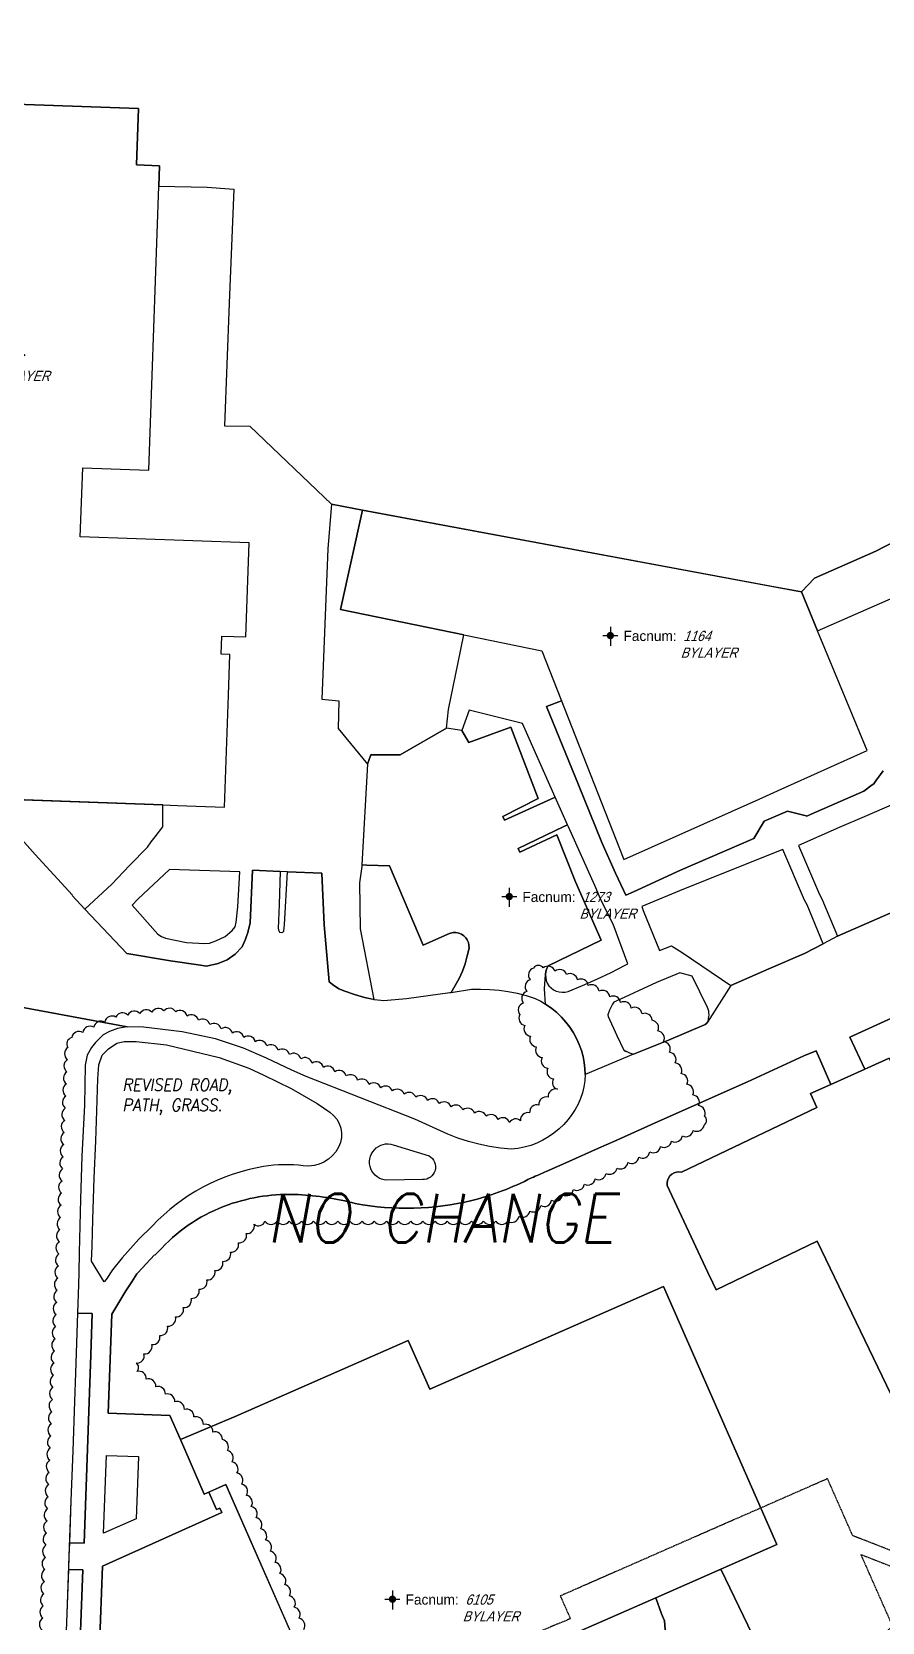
# Model space of a CAD drawing. Header units: inches. Extents: x 1273557 to 1282364, y 239587 to 246310.
# Drawn here: x 1276405 to 1276754, y 242141 to 242795 of the extents above; entities that cross this region are included whole.
import ezdxf
from ezdxf.enums import TextEntityAlignment as Align

# ---------------------------------------------------------------- set-up
doc = ezdxf.new("R2010")
doc.units = ezdxf.units.IN
doc.header["$MEASUREMENT"] = 0
doc.linetypes.add('DASHED2', pattern=[0.375, 0.25, -0.125])
doc.linetypes.add('HIDDEN', pattern=[0.375, 0.25, -0.125])
doc.layers.add('BLDG-DATA', color=159, linetype='DASHED2', lineweight=30)
for name, color, linetype in [('BLDG-UW', 231, 'Continuous'), ('BLDG-UW-UG', 159, 'HIDDEN'), ('GRASS', 3, 'Continuous'), ('PATH', 253, 'Continuous'), ('PATH-ISLAND', 252, 'Continuous'), ('PRKG-DATA', 255, 'Continuous'), ('PRKG-UW-UNLABEL', 130, 'Continuous'), ('REV-2013', 1, 'Continuous'), ('REV-ADJUDICATION-NOTES', 2, 'Continuous'), ('STREET-UW', 50, 'Continuous')]:
    doc.layers.add(name, color=color, linetype=linetype)
doc.styles.add('Revisions', font='simplex.shx', dxfattribs={"width": 0.9, "oblique": 10, "height": 25})
doc.styles.add('SS_LITE', font='FRABK.TTF', dxfattribs={"height": 16})

# ---------------------------------------------------------------- blocks, each defined once
blk = doc.blocks.new('*U1')
for p, q in [((-3.08, 0), (3.08, 0)), ((0, 3.55), (0, -4.2))]:
    blk.add_line(p, q)
at = {"const_width": 1.5}
blk.add_lwpolyline([(-0.75, 0, 1), (0.75, 0, 1)], format="xyb", close=True, dxfattribs=at)
at = {"layer": 'BLDG-DATA', "color": 1, "style": 'SS_LITE'}
blk.add_text('Facnum:', height=4.2, dxfattribs=at).set_placement((27.26, -2.25), align=Align.RIGHT)
at = {"layer": 'BLDG-DATA', "color": 7, "style": 'SS_LITE', "oblique": 20, "width": 0.9, "flags": 8}
for tag, p in [('FACNUM', (29.98, -2.25)), ('OBJECT', (28.84, -9.16))]:
    blk.add_attdef(tag, p, '', height=4.2, dxfattribs=at)
blk = doc.blocks.new('*U8')
for p, q in [((-3.08, 0), (3.08, 0)), ((0, 3.55), (0, -4.2))]:
    blk.add_line(p, q)
at = {"const_width": 1.5}
blk.add_lwpolyline([(-0.75, 0, 1), (0.75, 0, 1)], format="xyb", close=True, dxfattribs=at)
at = {"layer": 'PRKG-DATA', "color": 1, "style": 'SS_LITE'}
blk.add_text('Facnum:', height=4.2, dxfattribs=at).set_placement((27.26, -2.25), align=Align.RIGHT)
at = {"layer": 'PRKG-DATA', "color": 7, "style": 'SS_LITE', "oblique": 20, "width": 0.9, "flags": 8}
for tag, p in [('FACNUM', (29.98, -2.25)), ('OBJECT', (28.84, -9.16))]:
    blk.add_attdef(tag, p, '', height=4.2, dxfattribs=at)

msp = doc.modelspace()

# ---------------------------------------------------------------- linework, layer by layer
at = {"layer": 'BLDG-UW'}
for points in [[(1276385.61, 242479.81), (1276458.53, 242477.21), (1276464.49, 242477), (1276472.17, 242476.73), (1276483.81, 242476.32), (1276485.45, 242522.29), (1276486.04, 242539.12), (1276482.53, 242539.24), (1276482.79, 242546.67), (1276492.64, 242546.32), (1276494.02, 242585.04), (1276424.52, 242587.51), (1276425.53, 242615.94), (1276452.7, 242614.97), (1276456.86, 242731.79), (1276457.15, 242740.18), (1276447.66, 242740.51), (1276448.49, 242763.73), (1276366.71, 242766.64)], [(1276757.36, 242372.97), (1276748.63, 242369.05), (1276734.58, 242362.74), (1276725.05, 242358.46), (1276727.63, 242352.72), (1276671.92, 242326.07), (1276670.88, 242326.18), (1276669.84, 242326.07), (1276668.85, 242325.74), (1276667.94, 242325.2), (1276667.18, 242324.49), (1276666.58, 242323.63), (1276666.18, 242322.67), (1276665.99, 242321.64), (1276666.02, 242320.59), (1276682.81, 242284.74), (1276684.81, 242280.49), (1276686.15, 242277.63), (1276727.67, 242297.64), (1276804.51, 242138.22)]]:
    msp.add_lwpolyline(points, dxfattribs=at)
for points in [[(1276540.66, 242598.44), (1276540.66, 242598.44), (1276540.66, 242598.44), (1276540.66, 242598.44), (1276531.66, 242557.61), (1276614.47, 242540.56), (1276614.47, 242540.56), (1276648.25, 242454.67), (1276703.83, 242479.57), (1276712.89, 242483.63), (1276748.35, 242499.52), (1276727.89, 242548.79), (1276721.23, 242564.83), (1276721.23, 242564.83), (1276721.23, 242564.83), (1276710.58, 242566.82)], [(1276623.75, 242134.43), (1276661.39, 242150.97), (1276711.11, 242172.81), (1276664.44, 242279.08), (1276568.34, 242236.84), (1276559.5, 242256.86), (1276488.28, 242225.56), (1276465.72, 242216.05), (1276475.56, 242193.6), (1276484.44, 242197.53), (1276533.4, 242085.99), (1276549.54, 242093.18), (1276572.54, 242103.25), (1276577.74, 242091.08), (1276616.07, 242108.51), (1276623.42, 242091.75), (1276630.27, 242094.73), (1276625.71, 242105.02), (1276619.43, 242119.17), (1276628.72, 242123.26)]]:
    msp.add_lwpolyline(points, close=True, dxfattribs=at)
at = {"layer": 'BLDG-UW-UG'}
msp.add_lwpolyline([(1276758.87, 242139.1), (1276745.8, 242168.69), (1276799.92, 242147.73), (1276796.1, 242155.66), (1276742.37, 242176.47), (1276732, 242199.93), (1276622.04, 242151.68), (1276626.18, 242142.32), (1276611.84, 242136.36), (1276624.5, 242107.7), (1276638.83, 242113.66), (1276641.67, 242107.24), (1276647.29, 242094.52), (1276641.67, 242092.13), (1276636.82, 242089.9), (1276638.71, 242085.62), (1276628.16, 242080.96), (1276631.2, 242074.08), (1276631.2, 242074.08), (1276639.09, 242056.22)], close=True, dxfattribs=at)
at = {"layer": 'GRASS'}
for points in [[(1276580, 242535.84), (1276582.31, 242547.18), (1276531.66, 242557.61), (1276540.66, 242598.44), (1276527.95, 242600.87), (1276526.4, 242582.6), (1276523.96, 242520.67), (1276530.91, 242519.94), (1276530.63, 242508.58), (1276542.74, 242493.89), (1276544.07, 242497.77), (1276556.21, 242497.79), (1276575.23, 242508.72), (1276576.05, 242516.46)], [(1276606.49, 242510.74), (1276584.56, 242516.15), (1276581.57, 242507.75), (1276584.41, 242502.85), (1276601.66, 242509.2), (1276612.88, 242479.86), (1276598.36, 242472.37), (1276599.09, 242470.84), (1276618.19, 242479.55), (1276619.99, 242480.37)], [(1276799.54, 242475.56), (1276794.12, 242487.39), (1276792.11, 242491.73), (1276791.16, 242491.32), (1276747.09, 242472.32), (1276736.79, 242467.88), (1276720.06, 242460.54), (1276728.73, 242440.38), (1276729.61, 242438.53), (1276736.11, 242423.16), (1276776.34, 242440.7), (1276808.41, 242454.93)], [(1276453.73, 242461.95), (1276455.32, 242464.04), (1276458.49, 242468.2), (1276458.53, 242477.21), (1276386.17, 242479.79), (1276395.95, 242468), (1276405.9, 242456.79), (1276421.33, 242440.08), (1276421.13, 242439.9), (1276426.45, 242434.25), (1276437.51, 242444.53), (1276444.82, 242452.19), (1276452.14, 242459.86)], [(1276649.83, 242411.74), (1276643.84, 242428.17), (1276639.05, 242437.59), (1276636.23, 242444.03), (1276625.41, 242468.17), (1276625.03, 242469.03), (1276623.43, 242468.26), (1276604.68, 242459.19), (1276605.36, 242457.76), (1276620.6, 242464.89), (1276628.32, 242445.52), (1276638.81, 242421.52), (1276617.1, 242410.98), (1276616.5, 242409.89), (1276616.1, 242408.7), (1276615.92, 242407.34), (1276615.91, 242407.22), (1276616.22, 242404.99), (1276616.7, 242403.84), (1276617.37, 242402.79), (1276618.22, 242401.87), (1276619.22, 242401.12), (1276620.34, 242400.56), (1276621.54, 242400.21), (1276622.79, 242400.07), (1276624.04, 242400.16), (1276625.25, 242400.47), (1276625.25, 242400.47), (1276631.23, 242402.9), (1276637.13, 242405.5), (1276642.95, 242408.27), (1276642.95, 242408.27), (1276648.68, 242411.2)], [(1276723.61, 242436.06), (1276722.54, 242438.02), (1276713.57, 242458.8), (1276672.75, 242442.49), (1276655.56, 242435.35), (1276656.16, 242433.74), (1276662.85, 242417.29), (1276667.84, 242419.23), (1276672.14, 242416.49), (1276692.18, 242402.89), (1276707.81, 242409.68), (1276722.58, 242416.09), (1276730.14, 242420.06)], [(1276551.71, 242452.17), (1276542.39, 242452.41), (1276540.37, 242452.46), (1276540.33, 242451.79), (1276539.4, 242445.08), (1276539.68, 242426.18), (1276545.32, 242397.13), (1276545.58, 242397.07), (1276549.47, 242396.66), (1276550.98, 242396.79), (1276558.73, 242397.51), (1276567.65, 242398.7), (1276576.56, 242399.96), (1276577.1, 242400.04), (1276578.84, 242402.83), (1276580.38, 242405.73), (1276581.73, 242408.74), (1276582.86, 242411.85), (1276583.78, 242415.02), (1276584.48, 242418.25), (1276584.46, 242419.41), (1276584.22, 242420.54), (1276583.76, 242421.6), (1276583.11, 242422.55), (1276582.28, 242423.36), (1276581.32, 242423.99), (1276580.25, 242424.42), (1276579.11, 242424.63), (1276577.96, 242424.62), (1276576.82, 242424.39), (1276575.76, 242423.94), (1276565.6, 242419.48)], [(1276490.18, 242449.61), (1276490.18, 242449.62), (1276461.22, 242450.6), (1276448.26, 242438.45), (1276445.91, 242435.96), (1276456.41, 242424), (1276457.93, 242422.98), (1276459.54, 242422.3), (1276468.26, 242420.58), (1276475.73, 242420.13), (1276477.68, 242420.27), (1276480.33, 242421.23), (1276484.14, 242423.08), (1276487.04, 242425.45), (1276488.21, 242427.07), (1276488.71, 242428.88), (1276489.31, 242435.22)], [(1276509.8, 242449.68), (1276506.81, 242449.8), (1276506.35, 242436.17), (1276506.01, 242426.29), (1276506.25, 242425.42), (1276506.53, 242424.84), (1276507.27, 242424.63), (1276507.88, 242424.82), (1276508.26, 242425.26), (1276508.5, 242428.03)], [(1276683.18, 242389.99), (1276683.24, 242390.74), (1276683.21, 242391.58), (1276683.1, 242392.29), (1276682.9, 242393.09), (1276682.6, 242393.83), (1276676.25, 242406.75), (1276671.18, 242408.1), (1276661.63, 242404.09), (1276645.04, 242396.47), (1276644.13, 242395.95), (1276643.49, 242395.25), (1276642.28, 242392.77), (1276641.62, 242390.82), (1276641.69, 242390.1), (1276645.29, 242382.35), (1276648.12, 242376.3), (1276648.9, 242375.92), (1276649.69, 242375.55), (1276650.49, 242375.22), (1276651.29, 242374.9), (1276652.11, 242374.61), (1276666.52, 242380.4), (1276681.39, 242386.63), (1276681.72, 242386.82), (1276682.23, 242387.21), (1276682.61, 242387.73), (1276682.91, 242388.32), (1276683.03, 242388.91), (1276683.05, 242389.37)], [(1276779.46, 242387.67), (1276779.03, 242388.65), (1276778.75, 242389.04), (1276778.75, 242389.04), (1276777.85, 242390.3), (1276776.47, 242392.23), (1276774.2, 242393.1), (1276772.76, 242393.65), (1276769.88, 242394.75), (1276767.98, 242393.88), (1276741.18, 242381.6), (1276747.36, 242368.48), (1276748.63, 242369.05), (1276757.36, 242372.97), (1276760.28, 242366.46), (1276775.74, 242373.91), (1276864.03, 242190.7), (1276866.7, 242191.99), (1276852.18, 242224.62), (1276826.79, 242280.24), (1276808.81, 242322.21), (1276795.45, 242351.41), (1276779.46, 242387.67)], [(1276423.42, 242268.05), (1276422.57, 242243.52), (1276422.12, 242231.68), (1276421.4, 242211.42), (1276420.62, 242190.77), (1276420.02, 242173.6), (1276426.06, 242173.42), (1276428.82, 242250.88), (1276429.45, 242267.87)], [(1276435.31, 242209.48), (1276448.46, 242209.02), (1276447.51, 242183.41), (1276434.11, 242177.51)], [(1276480.57, 242187.2), (1276481.95, 242187.81), (1276482.75, 242185.99), (1276433.6, 242163.88), (1276431.95, 242120.05), (1276453.42, 242119.36), (1276453.69, 242125.95), (1276510.58, 242124.13), (1276510.48, 242117.67), (1276519.62, 242117.38), (1276484.44, 242197.53), (1276477.38, 242194.41)], [(1276417.85, 242115.52), (1276423.82, 242115.35), (1276425.58, 242162.43), (1276419.63, 242162.57), (1276418.95, 242144.51), (1276418.34, 242126.18)], [(1276665.46, 242134.22), (1276664.95, 242141.5), (1276663.69, 242144.26), (1276661.39, 242150.97), (1276623.75, 242134.43), (1276628.72, 242123.26), (1276619.43, 242119.17), (1276625.71, 242105.02), (1276645.52, 242113.39)]]:
    msp.add_lwpolyline(points, close=True, dxfattribs=at)
msp.add_lwpolyline([(1276754.9, 242491.22), (1276753.83, 242489.73), (1276752.22, 242487.49), (1276751.07, 242485.9), (1276750.41, 242485.41), (1276750.41, 242485.41), (1276746.94, 242482.87), (1276725.31, 242473.36), (1276723.5, 242472.56), (1276723.24, 242472.63), (1276715.48, 242474.56), (1276705.98, 242470.45), (1276701.66, 242463.31), (1276671.55, 242450.29), (1276652.22, 242441.43), (1276649.05, 242439.98), (1276648.03, 242442.12), (1276648.03, 242442.12), (1276644.71, 242449.13), (1276639.19, 242461.66), (1276629.47, 242485.49), (1276616.32, 242517.63), (1276622.53, 242520.06), (1276648.25, 242454.67), (1276703.83, 242479.57), (1276712.89, 242483.63), (1276748.35, 242499.52), (1276727.89, 242548.79), (1276759.2, 242562.58)], dxfattribs=at)
for points in [[(1276429.19, 242289.43), (1276429.46, 242295.68), (1276429.75, 242306.54), (1276430.2, 242323.56), (1276430.93, 242338.89), (1276431.34, 242351.26), (1276431.73, 242364.41), (1276432.21, 242370.29), (1276433.55, 242374.2), (1276436.1, 242376.85), (1276439.62, 242379.16), (1276442.51, 242379.79), (1276447.52, 242379.85), (1276459.94, 242378.49), (1276481.61, 242373.29), (1276493.84, 242368.91), (1276500.02, 242366.01), (1276511.23, 242360.53), (1276522.03, 242354.31), (1276527.19, 242350.7, -0.373496), (1276530.8, 242336.38, -0.317172), (1276516.3, 242328.69, 0.073243), (1276499.93, 242328.36, 0.163456), (1276454.08, 242303.89), (1276448.55, 242298.46), (1276441.71, 242290.82), (1276437.77, 242285.87), (1276435.14, 242281.95), (1276434.33, 242280.93)], [(1276553.3, 242337.37), (1276568.03, 242332.72, -0.784187), (1276565.34, 242322.98), (1276550.57, 242322.73, -1.128064), (1276553.3, 242337.37, 0.22932)]]:
    msp.add_lwpolyline(points, format="xyb", close=True, dxfattribs=at)
msp.add_lwpolyline([(1276804.51, 242138.22), (1276727.67, 242297.64), (1276686.15, 242277.63), (1276684.81, 242280.49), (1276682.81, 242284.74), (1276666.02, 242320.59), (1276665.99, 242321.64), (1276666.18, 242322.67), (1276666.58, 242323.63), (1276667.18, 242324.49), (1276667.94, 242325.2), (1276668.85, 242325.74), (1276669.84, 242326.07), (1276670.88, 242326.18), (1276671.92, 242326.07), (1276727.63, 242352.72), (1276725.05, 242358.46), (1276733.37, 242362.2), (1276727.26, 242376.01), (1276722.25, 242374), (1276699.13, 242363.25), (1276662.38, 242346.89), (1276644.01, 242338.63), (1276637.75, 242335.95), (1276625.6, 242330.52), (1276616.27, 242326.35, -0.010699), (1276610.22, 242323.74, -0.05377), (1276585.65, 242314.37, -0.103518), (1276537.67, 242313.14, 0.052177), (1276514.17, 242316.82, 0.098035), (1276485.44, 242312.65, 0.11908), (1276458.01, 242294.81), (1276455.22, 242291.86), (1276455.06, 242292.02), (1276448.2, 242284.68), (1276448.2, 242284.68), (1276447.82, 242284.28), (1276445.78, 242280.98), (1276443.24, 242277.17), (1276437.49, 242267.63), (1276435.96, 242226.84), (1276461.4, 242225.89), (1276465.72, 242216.05), (1276488.28, 242225.56), (1276559.5, 242256.86), (1276568.34, 242236.84), (1276664.44, 242279.08), (1276711.11, 242172.81), (1276688.13, 242162.71), (1276719.65, 242097.32)], format="xyb", dxfattribs=at)
at = {"layer": 'PATH'}
for points in [[(1276366.71, 242766.64), (1276448.49, 242763.73), (1276447.66, 242740.51), (1276457.15, 242740.18), (1276456.86, 242731.79), (1276476.71, 242731.31), (1276487.65, 242730.49), (1276485.82, 242683.6), (1276483.85, 242633.22), (1276494.25, 242633.02), (1276527.95, 242600.87), (1276540.66, 242598.44), (1276721.23, 242564.83), (1276726.66, 242570.53), (1276751.9, 242581.56), (1276785.08, 242598.8), (1276808.47, 242623.06), (1276825.2, 242621.92), (1276842, 242700.16), (1276867.62, 242819.4)], [(1276785.08, 242598.8), (1276751.9, 242581.56), (1276726.66, 242570.53), (1276721.23, 242564.83), (1276721.23, 242564.83), (1276721.23, 242564.83), (1276727.89, 242548.79), (1276727.89, 242548.79), (1276759.2, 242562.58)], [(1276791.16, 242491.32), (1276747.09, 242472.32), (1276736.79, 242467.88), (1276720.06, 242460.54), (1276728.73, 242440.38), (1276729.61, 242438.53), (1276736.11, 242423.16), (1276730.14, 242420.06), (1276723.61, 242436.06), (1276722.54, 242438.02), (1276713.57, 242458.8), (1276672.75, 242442.49), (1276655.56, 242435.35), (1276656.16, 242433.74), (1276662.85, 242417.29), (1276667.84, 242419.23), (1276672.14, 242416.49), (1276692.18, 242402.89), (1276682.61, 242387.73), (1276682.91, 242388.32), (1276683.03, 242388.91), (1276683.05, 242389.37), (1276683.18, 242389.99), (1276683.24, 242390.74), (1276683.21, 242391.58), (1276683.1, 242392.29), (1276682.9, 242393.09), (1276682.6, 242393.83), (1276676.25, 242406.75), (1276671.18, 242408.1), (1276661.63, 242404.09), (1276645.04, 242396.47), (1276644.13, 242395.95), (1276643.49, 242395.25), (1276642.28, 242392.77), (1276641.62, 242390.82), (1276641.69, 242390.1), (1276645.29, 242382.35), (1276648.12, 242376.3), (1276649.69, 242375.55), (1276650.49, 242375.22), (1276651.29, 242374.9), (1276652.11, 242374.61), (1276632.25, 242366.19), (1276632.25, 242366.19), (1276632.2, 242368.7), (1276631.93, 242371.2), (1276631.46, 242373.66), (1276630.78, 242376.08), (1276630.78, 242376.08), (1276629.86, 242378.61), (1276628.75, 242381.06), (1276627.46, 242383.42), (1276625.99, 242385.68), (1276624.36, 242387.82), (1276622.57, 242389.83), (1276620.64, 242391.71), (1276618.57, 242393.42), (1276616.37, 242394.98), (1276615.94, 242395.24), (1276615.49, 242401.51), (1276615.91, 242407.22), (1276616.22, 242404.99), (1276616.7, 242403.84), (1276617.37, 242402.79), (1276618.22, 242401.87), (1276619.22, 242401.12), (1276620.34, 242400.56), (1276621.54, 242400.21), (1276622.79, 242400.07), (1276624.04, 242400.16), (1276625.25, 242400.47), (1276625.25, 242400.47), (1276631.23, 242402.9), (1276637.13, 242405.5), (1276642.95, 242408.27), (1276648.68, 242411.2), (1276648.68, 242411.2), (1276649.83, 242411.74), (1276643.84, 242428.17), (1276639.05, 242437.59), (1276636.23, 242444.03), (1276625.41, 242468.17), (1276625.03, 242469.03), (1276619.99, 242480.37), (1276619.99, 242480.37), (1276606.49, 242510.74), (1276584.56, 242516.15), (1276581.57, 242507.75), (1276575.23, 242508.72), (1276576.05, 242516.46), (1276580, 242535.84), (1276582.31, 242547.18), (1276614.47, 242540.56), (1276614.47, 242540.56), (1276622.53, 242520.06), (1276616.32, 242517.63), (1276629.47, 242485.49), (1276639.19, 242461.66), (1276644.71, 242449.13), (1276648.03, 242442.12), (1276648.03, 242442.12), (1276649.05, 242439.98), (1276652.22, 242441.43), (1276671.55, 242450.29), (1276701.66, 242463.31), (1276705.98, 242470.45), (1276715.48, 242474.56), (1276723.24, 242472.63), (1276723.5, 242472.56), (1276725.31, 242473.36), (1276746.94, 242482.87), (1276750.41, 242485.41), (1276750.41, 242485.41), (1276751.07, 242485.9), (1276752.22, 242487.49), (1276753.83, 242489.73), (1276754.9, 242491.22)], [(1276776.34, 242440.7), (1276736.11, 242423.16), (1276730.14, 242420.06), (1276722.58, 242416.09), (1276707.81, 242409.68), (1276692.18, 242402.89), (1276682.61, 242387.73), (1276682.23, 242387.21), (1276681.72, 242386.82), (1276681.39, 242386.63), (1276666.52, 242380.4), (1276652.11, 242374.61), (1276632.25, 242366.19), (1276632.08, 242363.69), (1276631.71, 242361.2), (1276631.12, 242358.76), (1276630.33, 242356.38), (1276629.34, 242354.07), (1276628.16, 242351.86), (1276626.79, 242349.75), (1276625.25, 242347.77), (1276625.25, 242347.77), (1276623.46, 242345.72), (1276621.52, 242343.83), (1276619.42, 242342.1), (1276617.19, 242340.55), (1276614.84, 242339.19), (1276612.39, 242338.02), (1276609.85, 242337.06), (1276607.23, 242336.31), (1276604.57, 242335.78), (1276601.87, 242335.46), (1276601.87, 242335.46), (1276597.4, 242335.92), (1276592.95, 242336.61), (1276588.55, 242337.54), (1276584.21, 242338.7), (1276579.94, 242340.09), (1276575.75, 242341.7), (1276562.13, 242347.9), (1276517.42, 242365.36), (1276511.51, 242368.03), (1276501.11, 242373.02), (1276491.69, 242377.02), (1276480.15, 242380.94), (1276466.45, 242383.77), (1276450.56, 242385.79), (1276443.77, 242385.85), (1276439.87, 242385.2), (1276436.58, 242383.95), (1276433.96, 242382.58), (1276430.79, 242379.45), (1276429.07, 242377.35), (1276427.33, 242374.27), (1276426.51, 242370.07), (1276426.3, 242353.7), (1276425.19, 242332.68), (1276424.59, 242315.02), (1276424.08, 242293), (1276423.95, 242284.61), (1276423.83, 242279.86), (1276423.83, 242279.86), (1276423.83, 242279.86), (1276423.42, 242268.05), (1276429.45, 242267.87), (1276428.82, 242250.88), (1276426.06, 242173.42), (1276420.02, 242173.6), (1276419.83, 242168.02), (1276419.63, 242162.57), (1276425.58, 242162.43), (1276423.82, 242115.35)], [(1276719.65, 242097.32), (1276688.13, 242162.71), (1276688.13, 242162.71), (1276661.39, 242150.97), (1276663.69, 242144.26), (1276664.95, 242141.5), (1276665.46, 242134.22)]]:
    msp.add_lwpolyline(points, dxfattribs=at)
msp.add_lwpolyline([(1276540.37, 242452.46), (1276540.33, 242451.78), (1276539.4, 242445.08), (1276539.68, 242426.18), (1276545.32, 242397.13), (1276541.43, 242397.98), (1276537.34, 242399.13), (1276533.32, 242400.51), (1276530.94, 242401.44), (1276529.13, 242402.77), (1276528.85, 242402.88), (1276526.87, 242404.43), (1276524.86, 242427.82), (1276523.89, 242449.09), (1276509.8, 242449.68), (1276506.81, 242449.8), (1276495.44, 242450.27), (1276494.38, 242428.6), (1276493.42, 242424.63), (1276492.56, 242421.94), (1276491.18, 242418.76), (1276488.24, 242415.82), (1276484.93, 242413.41), (1276481.32, 242411.95), (1276476.44, 242410.87), (1276473.97, 242411.19), (1276461.6, 242412.96), (1276443.66, 242415.98), (1276426.45, 242434.25), (1276437.51, 242444.53), (1276444.82, 242452.19), (1276452.14, 242459.86), (1276453.73, 242461.95), (1276455.32, 242464.04), (1276458.49, 242468.2), (1276458.53, 242477.21), (1276464.49, 242477), (1276472.17, 242476.73), (1276483.81, 242476.32), (1276485.45, 242522.29), (1276486.04, 242539.12), (1276482.53, 242539.24), (1276482.79, 242546.67), (1276492.64, 242546.32), (1276494.02, 242585.04), (1276424.52, 242587.51), (1276425.53, 242615.94), (1276452.7, 242614.97), (1276456.86, 242731.79), (1276476.71, 242731.31), (1276487.65, 242730.49), (1276485.82, 242683.59), (1276483.85, 242633.22), (1276494.25, 242633.02), (1276527.95, 242600.87), (1276527.95, 242600.87), (1276526.4, 242582.6), (1276523.96, 242520.67), (1276530.91, 242519.94), (1276530.63, 242508.58), (1276542.74, 242493.89)], close=True, dxfattribs=at)
msp.add_lwpolyline([(1276431.95, 242120.05), (1276433.6, 242163.88), (1276482.75, 242185.99), (1276481.95, 242187.81), (1276480.57, 242187.2), (1276477.38, 242194.41), (1276475.56, 242193.6), (1276465.72, 242216.05), (1276461.4, 242225.89), (1276435.96, 242226.84), (1276437.49, 242267.63), (1276443.24, 242277.17), (1276445.78, 242280.98), (1276447.82, 242284.28), (1276448.2, 242284.68), (1276448.2, 242284.68), (1276455.06, 242292.02), (1276455.22, 242291.86), (1276458.01, 242294.81, -0.11908), (1276485.44, 242312.65, -0.098035), (1276514.17, 242316.82, -0.052177), (1276537.67, 242313.14, 0.103518), (1276585.65, 242314.37, 0.05377), (1276610.22, 242323.74, 0.010699), (1276616.27, 242326.35), (1276625.6, 242330.52), (1276637.75, 242335.95), (1276644.01, 242338.63), (1276662.38, 242346.89), (1276699.13, 242363.25), (1276722.25, 242374), (1276727.26, 242376.01), (1276733.37, 242362.2), (1276734.58, 242362.74), (1276747.36, 242368.48), (1276741.18, 242381.6), (1276767.98, 242393.88)], format="xyb", dxfattribs=at)
at = {"layer": 'PATH-ISLAND'}
for points in [[(1276490.18, 242449.61), (1276490.18, 242449.62), (1276461.22, 242450.6), (1276448.26, 242438.45), (1276445.91, 242435.96), (1276456.41, 242424), (1276457.93, 242422.98), (1276459.54, 242422.3), (1276468.26, 242420.58), (1276475.73, 242420.13), (1276477.68, 242420.27), (1276480.33, 242421.23), (1276484.14, 242423.08), (1276487.04, 242425.45), (1276488.21, 242427.07), (1276488.71, 242428.88), (1276489.31, 242435.22)], [(1276435.31, 242209.48), (1276448.46, 242209.02), (1276447.51, 242183.41), (1276434.11, 242177.51)]]:
    msp.add_lwpolyline(points, close=True, dxfattribs=at)
for points in [[(1276429.19, 242289.43), (1276429.46, 242295.68), (1276429.75, 242306.54), (1276430.2, 242323.56), (1276430.93, 242338.89), (1276431.34, 242351.26), (1276431.73, 242364.41), (1276432.21, 242370.29), (1276433.55, 242374.2), (1276436.1, 242376.85), (1276439.62, 242379.16), (1276442.51, 242379.79), (1276447.52, 242379.85), (1276459.94, 242378.49), (1276481.61, 242373.29), (1276493.84, 242368.91), (1276500.02, 242366.01), (1276511.23, 242360.53), (1276522.03, 242354.31), (1276527.19, 242350.7, -0.373496), (1276530.8, 242336.38, -0.317172), (1276516.3, 242328.69, 0.073243), (1276499.93, 242328.36, 0.163456), (1276454.08, 242303.89), (1276448.55, 242298.46), (1276441.71, 242290.82), (1276437.77, 242285.87), (1276435.14, 242281.95), (1276434.33, 242280.93)], [(1276553.3, 242337.37), (1276568.03, 242332.72, -0.784187), (1276565.34, 242322.98), (1276550.57, 242322.73, -1.128064), (1276553.3, 242337.37, 0.22932)]]:
    msp.add_lwpolyline(points, format="xyb", close=True, dxfattribs=at)
at = {"layer": 'PRKG-UW-UNLABEL'}
msp.add_lwpolyline([(1276628.32, 242445.52), (1276620.6, 242464.89), (1276605.36, 242457.76), (1276604.68, 242459.19), (1276623.43, 242468.26), (1276625.03, 242469.03), (1276619.99, 242480.37), (1276618.19, 242479.55), (1276599.09, 242470.84), (1276598.36, 242472.37), (1276612.88, 242479.86), (1276601.66, 242509.2), (1276584.41, 242502.85), (1276581.57, 242507.75), (1276575.23, 242508.72), (1276556.21, 242497.79), (1276544.07, 242497.77), (1276542.74, 242493.89), (1276540.37, 242452.46), (1276542.39, 242452.41), (1276551.71, 242452.17), (1276565.6, 242419.48), (1276575.76, 242423.94), (1276576.82, 242424.39), (1276577.96, 242424.62), (1276579.11, 242424.63), (1276580.25, 242424.42), (1276581.32, 242423.99), (1276582.28, 242423.36), (1276583.11, 242422.55), (1276583.76, 242421.6), (1276584.22, 242420.54), (1276584.46, 242419.41), (1276584.48, 242418.25), (1276583.78, 242415.02), (1276582.86, 242411.85), (1276581.73, 242408.74), (1276580.38, 242405.73), (1276578.84, 242402.83), (1276577.1, 242400.04), (1276585.44, 242401.3), (1276589.24, 242401.4), (1276593.05, 242401.29), (1276596.84, 242400.97), (1276600.61, 242400.44), (1276604.35, 242399.69), (1276608.03, 242398.74), (1276611.66, 242397.58), (1276614.06, 242396.37), (1276615.94, 242395.24), (1276615.49, 242401.51), (1276615.92, 242407.33), (1276615.92, 242407.34), (1276616.1, 242408.7), (1276616.5, 242409.89), (1276617.1, 242410.98), (1276638.81, 242421.52)], close=True, dxfattribs=at)
at = {"layer": 'REV-2013'}
msp.add_lwpolyline([(1276516.5, 242137.91, 0.520567), (1276514.53, 242142.5, 0.520567), (1276512.57, 242147.1, 0.520567), (1276510.6, 242151.7, 0.520567), (1276508.64, 242156.3, 0.520567), (1276506.67, 242160.9, 0.520567), (1276504.71, 242165.49, 0.520567), (1276502.74, 242170.09, 0.520567), (1276500.78, 242174.69, 0.520567), (1276498.81, 242179.29, 0.520567), (1276496.85, 242183.88, 0.520567), (1276494.88, 242188.48, 0.520567), (1276492.92, 242193.08, 0.520567), (1276490.95, 242197.68, 0.520567), (1276488.99, 242202.27, 0.520567), (1276487.02, 242206.87, 0.520567), (1276485.06, 242211.47, 0.520567), (1276483, 242216, 0.520567), (1276479.09, 242219.11, 0.520567), (1276475.18, 242222.22, 0.520567), (1276471.26, 242225.33, 0.520567), (1276467.35, 242228.45, 0.520567), (1276463.43, 242231.56, 0.520567), (1276459.52, 242234.67, 0.520567), (1276455.6, 242237.78, 0.520567), (1276451.69, 242240.89, 0.520567), (1276447.78, 242244, 0.520567), (1276447.49, 242247.47, 0.520567), (1276450.73, 242251.28, 0.520567), (1276453.97, 242255.09, 0.520567), (1276457.21, 242258.9, 0.520567), (1276460.45, 242262.71, 0.520567), (1276463.69, 242266.51, 0.520567), (1276466.92, 242270.32, 0.520567), (1276470.16, 242274.13, 0.520567), (1276473.4, 242277.94, 0.520567), (1276476.64, 242281.75, 0.520567), (1276479.88, 242285.56, 0.520567), (1276483.12, 242289.37, 0.520567), (1276486.35, 242293.18, 0.520567), (1276489.59, 242296.99, 0.520567), (1276492.83, 242300.8, 0.520567), (1276496.07, 242304.61, 0.520567), (1276500.5, 242305.84, 0.520567), (1276505.5, 242305.84, 0.520567), (1276510.5, 242305.84, 0.520567), (1276515.5, 242305.84, 0.520567), (1276520.5, 242305.84, 0.520567), (1276525.5, 242305.84, 0.520567), (1276530.5, 242305.84, 0.520567), (1276535.5, 242305.84, 0.520567), (1276540.5, 242305.84, 0.520567), (1276545.5, 242305.84, 0.520567), (1276550.5, 242305.84, 0.520567), (1276555.5, 242305.84, 0.520567), (1276560.5, 242305.84, 0.520567), (1276565.5, 242305.84, 0.520567), (1276570.5, 242305.84, 0.520567), (1276575.5, 242305.84, 0.520567), (1276580.5, 242305.84, 0.520567), (1276585.5, 242305.84, 0.520567), (1276590.5, 242305.84, 0.520567), (1276595.5, 242305.84, 0.520567), (1276600.5, 242305.84, 0.520567), (1276605.03, 242307.87, 0.520567), (1276609.51, 242310.08, 0.520567), (1276614, 242312.29, 0.520567), (1276618.48, 242314.5, 0.520567), (1276622.97, 242316.72, 0.520567), (1276627.45, 242318.93, 0.520567), (1276631.94, 242321.14, 0.520567), (1276636.42, 242323.35, 0.520567), (1276640.9, 242325.56, 0.520567), (1276645.39, 242327.77, 0.520567), (1276649.87, 242329.98, 0.520567), (1276654.36, 242332.19, 0.520567), (1276658.84, 242334.4, 0.520567), (1276663.33, 242336.62, 0.520567), (1276667.81, 242338.83, 0.520567), (1276672.3, 242341.04, 0.520567), (1276676.78, 242343.25, 0.520567), (1276681.26, 242345.46, 0.520567), (1276681.36, 242349.06, 0.520567), (1276678.96, 242353.45, 0.520567), (1276676.56, 242357.84, 0.520567), (1276674.16, 242362.22, 0.520567), (1276671.76, 242366.61, 0.520567), (1276669.37, 242371, 0.520567), (1276666.97, 242375.39, 0.520567), (1276664.57, 242379.77, 0.520567), (1276662.17, 242384.16, 0.520567), (1276659.78, 242388.55, 0.520567), (1276655.69, 242391.22, 0.520567), (1276651.26, 242393.55, 0.520567), (1276646.84, 242395.88, 0.520567), (1276642.42, 242398.21, 0.520567), (1276637.99, 242400.54, 0.520567), (1276633.57, 242402.87, 0.520567), (1276629.14, 242405.2, 0.520567), (1276624.66, 242407.37, 0.520567), (1276619.85, 242408.75, 0.520567), (1276615.05, 242410.14, 0.520567), (1276611.04, 242410.07, 0.520567), (1276609.63, 242405.27, 0.520567), (1276608.23, 242400.47, 0.520567), (1276606.82, 242395.67, 0.520567), (1276605.42, 242390.88, 0.520567), (1276607.42, 242386.44, 0.520567), (1276609.8, 242382.04, 0.520567), (1276612.17, 242377.63, 0.520567), (1276614.54, 242373.23, 0.520567), (1276616.92, 242368.83, 0.520567), (1276619.29, 242364.43, 0.520567), (1276620.83, 242360.19, 0.520567), (1276617.03, 242356.94, 0.520567), (1276613.22, 242353.7, 0.520567), (1276609.42, 242350.45, 0.520567), (1276605.61, 242347.21, 0.520567), (1276601.25, 242346.44, 0.520567), (1276596.42, 242347.75, 0.520567), (1276591.6, 242349.05, 0.520567), (1276586.77, 242350.35, 0.520567), (1276581.94, 242351.66, 0.520567), (1276577.12, 242352.96, 0.520567), (1276572.29, 242354.27, 0.520567), (1276567.46, 242355.57, 0.520567), (1276562.64, 242356.87, 0.520567), (1276557.81, 242358.18, 0.520567), (1276552.98, 242359.48, 0.520567), (1276548.15, 242360.79, 0.520567), (1276543.34, 242362.11, 0.520567), (1276538.66, 242363.88, 0.520567), (1276533.98, 242365.64, 0.520567), (1276529.3, 242367.4, 0.520567), (1276524.62, 242369.16, 0.520567), (1276519.94, 242370.93, 0.520567), (1276515.26, 242372.69, 0.520567), (1276510.58, 242374.45, 0.520567), (1276505.9, 242376.22, 0.520567), (1276501.22, 242377.98, 0.520567), (1276496.55, 242379.74, 0.520567), (1276491.87, 242381.5, 0.520567), (1276487.19, 242383.27, 0.520567), (1276482.51, 242385.03, 0.520567), (1276477.83, 242386.79, 0.520567), (1276473.15, 242388.55, 0.520567), (1276468.47, 242390.32, 0.520567), (1276463.79, 242392.08, 0.520567), (1276458.93, 242392.4, 0.520567), (1276453.97, 242391.85, 0.520567), (1276449, 242391.29, 0.520567), (1276444.03, 242390.73, 0.520567), (1276439.13, 242389.91, 0.520567), (1276434.6, 242387.8, 0.520567), (1276430.07, 242385.68, 0.520567), (1276425.54, 242383.57, 0.520567), (1276421, 242381.46, 0.520567), (1276419.46, 242377.35, 0.520567), (1276419.23, 242372.36, 0.520567), (1276419.01, 242367.36, 0.520567), (1276418.79, 242362.37, 0.520567), (1276418.57, 242357.37, 0.520567), (1276418.35, 242352.38, 0.520567), (1276418.13, 242347.38, 0.520567), (1276417.91, 242342.39, 0.520567), (1276417.69, 242337.39, 0.520567), (1276417.47, 242332.4, 0.520567), (1276417.25, 242327.4, 0.520567), (1276417.03, 242322.41, 0.520567), (1276416.81, 242317.41, 0.520567), (1276416.59, 242312.42, 0.520567), (1276416.37, 242307.42, 0.520567), (1276416.15, 242302.43, 0.520567), (1276415.93, 242297.43, 0.520567), (1276415.71, 242292.44, 0.520567), (1276415.49, 242287.44, 0.520567), (1276415.27, 242282.45, 0.520567), (1276415.04, 242277.45, 0.520567), (1276414.82, 242272.46, 0.520567), (1276414.6, 242267.46, 0.520567), (1276414.38, 242262.47, 0.520567), (1276414.16, 242257.47, 0.520567), (1276413.94, 242252.48, 0.520567), (1276413.72, 242247.48, 0.520567), (1276413.5, 242242.49, 0.520567), (1276413.28, 242237.49, 0.520567), (1276413.06, 242232.5, 0.520567), (1276412.84, 242227.5, 0.520567), (1276412.62, 242222.51, 0.520567), (1276412.4, 242217.51, 0.520567), (1276412.18, 242212.51, 0.520567), (1276411.96, 242207.52, 0.520567), (1276411.74, 242202.52, 0.520567), (1276411.52, 242197.53, 0.520567), (1276411.3, 242192.53, 0.520567), (1276411.08, 242187.54, 0.520567), (1276410.85, 242182.54, 0.520567), (1276410.63, 242177.55, 0.520567), (1276410.41, 242172.55, 0.520567), (1276410.19, 242167.56, 0.520567), (1276409.97, 242162.56, 0.520567), (1276409.75, 242157.57, 0.520567), (1276409.53, 242152.57, 0.520567), (1276409.31, 242147.58, 0.520567), (1276409.09, 242142.58, 0.520567), (1276408.87, 242137.59, 0.520567)], format="xyb", dxfattribs=at)
at = {"layer": 'STREET-UW'}
for points in [[(1276395.95, 242468), (1276405.9, 242456.79), (1276421.33, 242440.08), (1276421.13, 242439.9), (1276426.45, 242434.25), (1276443.66, 242415.98), (1276461.6, 242412.96), (1276473.97, 242411.19), (1276476.44, 242410.87), (1276473.97, 242411.19), (1276476.44, 242410.87), (1276481.32, 242411.95), (1276484.93, 242413.41), (1276488.24, 242415.82), (1276491.18, 242418.76), (1276492.56, 242421.94), (1276493.42, 242424.63), (1276494.38, 242428.6), (1276495.44, 242450.27), (1276506.81, 242449.8), (1276506.35, 242436.17), (1276506.01, 242426.29), (1276506.25, 242425.42), (1276506.53, 242424.84), (1276507.27, 242424.63), (1276507.88, 242424.82), (1276508.26, 242425.26), (1276508.5, 242428.03), (1276509.8, 242449.68), (1276523.89, 242449.09), (1276524.86, 242427.82), (1276526.87, 242404.43), (1276528.85, 242402.88), (1276529.13, 242402.77), (1276530.94, 242401.44), (1276533.32, 242400.51), (1276537.34, 242399.13), (1276541.43, 242397.98), (1276545.58, 242397.07), (1276549.47, 242396.66), (1276550.98, 242396.79), (1276558.73, 242397.51), (1276567.65, 242398.7), (1276576.56, 242399.96), (1276577.1, 242400.04), (1276585.44, 242401.3), (1276589.24, 242401.4), (1276593.05, 242401.29), (1276596.84, 242400.97), (1276600.61, 242400.44), (1276604.35, 242399.69), (1276608.03, 242398.74), (1276611.66, 242397.58), (1276611.66, 242397.58), (1276614.06, 242396.37), (1276615.94, 242395.24), (1276616.37, 242394.98), (1276618.57, 242393.42), (1276620.64, 242391.71), (1276622.57, 242389.83), (1276624.36, 242387.82), (1276625.99, 242385.68), (1276627.46, 242383.42), (1276628.75, 242381.06), (1276629.86, 242378.61), (1276630.78, 242376.08), (1276630.78, 242376.08), (1276631.46, 242373.66), (1276631.93, 242371.2), (1276632.2, 242368.7), (1276632.25, 242366.19), (1276632.08, 242363.69), (1276631.71, 242361.2), (1276631.12, 242358.76), (1276630.33, 242356.38), (1276629.34, 242354.07), (1276628.16, 242351.86), (1276626.79, 242349.75), (1276625.25, 242347.77), (1276625.25, 242347.77), (1276623.46, 242345.72), (1276621.52, 242343.83), (1276619.42, 242342.1), (1276617.19, 242340.55), (1276614.84, 242339.19), (1276612.39, 242338.02), (1276609.85, 242337.06), (1276607.23, 242336.31), (1276604.57, 242335.78), (1276601.87, 242335.46), (1276601.87, 242335.46), (1276597.4, 242335.92), (1276592.95, 242336.61), (1276588.55, 242337.54), (1276584.21, 242338.7), (1276579.94, 242340.09), (1276575.75, 242341.7), (1276562.13, 242347.9), (1276517.42, 242365.36), (1276511.51, 242368.03), (1276501.11, 242373.02), (1276491.69, 242377.02), (1276480.15, 242380.94), (1276466.45, 242383.77), (1276450.56, 242385.79), (1276443.77, 242385.85), (1276365.32, 242400.36)], [(1276365.32, 242400.36), (1276443.77, 242385.85), (1276439.87, 242385.2), (1276436.58, 242383.95), (1276433.96, 242382.58), (1276430.79, 242379.45), (1276429.07, 242377.35), (1276427.33, 242374.27), (1276426.51, 242370.07), (1276426.3, 242353.7), (1276425.19, 242332.68), (1276424.59, 242315.02), (1276424.08, 242293), (1276423.95, 242284.61), (1276423.83, 242279.86), (1276423.83, 242279.86), (1276423.83, 242279.86), (1276423.42, 242268.05), (1276422.57, 242243.52), (1276422.12, 242231.68), (1276421.4, 242211.42), (1276420.62, 242190.77), (1276419.83, 242168.02), (1276418.95, 242144.51), (1276418.34, 242126.18)]]:
    msp.add_lwpolyline(points, dxfattribs=at)

# ---------------------------------------------------------------- block references
at = {"layer": 'BLDG-DATA'}
ref = msp.add_blockref('*U1', (1276359.74, 242660.75), dxfattribs=at)
ref.add_attrib('FACNUM', '1126', (1276389.72, 242658.5), dxfattribs={"color": 7, "height": 4.2, "style": 'SS_LITE', "oblique": 20, "width": 0.9})
ref.add_attrib('OBJECT', 'BYLAYER', (1276388.58, 242651.6), dxfattribs={"color": 7, "height": 4.2, "style": 'SS_LITE', "oblique": 20, "width": 0.9})
ref = msp.add_blockref('*U1', (1276642.65, 242546.86), dxfattribs=at)
ref.add_attrib('FACNUM', '1164', (1276672.63, 242544.61), dxfattribs={"color": 7, "height": 4.2, "style": 'SS_LITE', "oblique": 20, "width": 0.9})
ref.add_attrib('OBJECT', 'BYLAYER', (1276671.49, 242537.71), dxfattribs={"color": 7, "height": 4.2, "style": 'SS_LITE', "oblique": 20, "width": 0.9})
ref = msp.add_blockref('*U1', (1276552.98, 242150.35), dxfattribs=at)
ref.add_attrib('FACNUM', '6105', (1276582.96, 242148.1), dxfattribs={"color": 7, "height": 4.2, "style": 'SS_LITE', "oblique": 20, "width": 0.9})
ref.add_attrib('OBJECT', 'BYLAYER', (1276581.82, 242141.19), dxfattribs={"color": 7, "height": 4.2, "style": 'SS_LITE', "oblique": 20, "width": 0.9})
at = {"layer": 'PRKG-DATA'}
ref = msp.add_blockref('*U8', (1276601.05, 242439.46), dxfattribs=at)
ref.add_attrib('FACNUM', '1273', (1276631.03, 242437.21), dxfattribs={"color": 7, "height": 4.2, "style": 'SS_LITE', "oblique": 20, "width": 0.9})
ref.add_attrib('OBJECT', 'BYLAYER', (1276629.89, 242430.31), dxfattribs={"color": 7, "height": 4.2, "style": 'SS_LITE', "oblique": 20, "width": 0.9})

# ---------------------------------------------------------------- texts
at = {"layer": 'REV-2013', "insert": (1276441.87, 242364.51), "char_height": 5, "attachment_point": 1, "style": 'Revisions'}
msp.add_mtext('REVISED ROAD,\\PPATH, GRASS.', dxfattribs=at)
at = {"layer": 'REV-ADJUDICATION-NOTES', "style": 'Revisions', "oblique": 10, "width": 0.913884}
msp.add_text('NO CHANGE', height=20, dxfattribs=at).set_placement((1276501.23, 242297.09))

doc.saveas('drawing.dxf')
